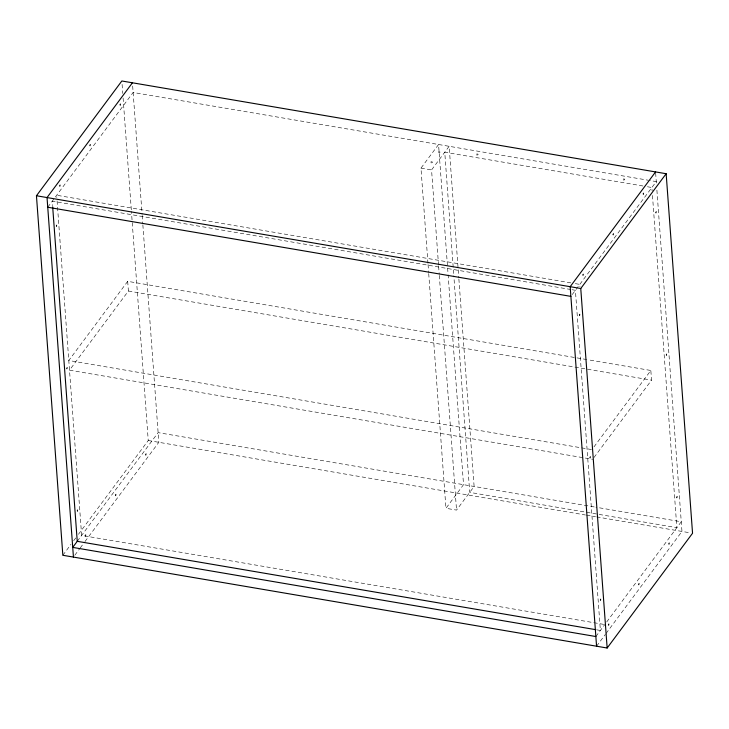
<?xml version="1.0" encoding="UTF-8"?>
<svg xmlns="http://www.w3.org/2000/svg" width="729" height="729" viewBox="0 0 729 729"><rect width="100%" height="100%" fill="white"/><g stroke="black" fill="none" stroke-linecap="round" stroke-linejoin="round"><path stroke-width="0.55" stroke-dasharray="3.65 2.73" d="M47.74 207.236L133.143 92.465L648.436 180.263M586.836 359.57L127.693 281.339L68.799 360.5L591.93 449.629M127.693 281.339L128.404 291.017L69.51 370.177L592.641 459.306M62.849 555.279L70.986 544.344M73.693 540.699L75.725 537.966M78.44 534.321L148.242 440.507L131.42 211.41M77.247 541.319L158.12 432.625L595.037 507.074M74.786 555.261L79.534 548.882M80.208 547.971L84.282 542.504M84.956 541.592L158.831 442.303L142.838 224.55M427.969 263.379L420.97 168.135L438.557 144.506L448.043 273.767M438.548 265.183L431.559 169.939L449.137 146.31L458.796 277.84M572.238 294.552L656.273 181.603L649.539 180.455M458.878 278.97L474.114 486.471L456.536 510.1L445.957 508.295L463.535 484.667L448.135 274.897M593.962 446.895L650.833 370.469L587.966 359.762M593.998 457.493L651.544 380.146L650.833 370.469M595.857 636.535L604.778 624.553M606.701 621.955L681.26 521.764L595.939 507.22M596.568 646.213L605.38 634.367M606.063 633.455L681.97 531.441L656.856 189.54M642.923 185.986L444.745 152.215L453.739 274.669M647.398 186.742L651.881 187.508L652.127 190.907M420.97 168.135L431.559 169.939M570.816 282.861L56.662 195.254L56.826 197.523M575.309 283.627L579.801 284.392L579.965 286.661M570.907 289.531L52.269 201.168L52.597 205.696M572.037 289.723L575.4 290.297L600.377 630.457L597.015 629.883M128.404 291.017L651.544 380.146M148.242 440.507L585.423 514.993M586.544 515.184L595.529 516.706M596.65 516.897L690.436 532.881M603.658 624.361L81.639 535.414L56.908 198.662M655.644 173.001L656.483 184.401M652.464 195.445L676.858 527.668L469.722 492.376L453.821 275.808M438.63 266.313L439.213 274.25M439.305 275.389L456.536 510.1M428.051 264.509L428.634 272.446M428.716 273.585L445.957 508.295M132.669 86.013L142.091 214.344M142.173 215.483L142.756 223.42M122.098 84.391L122.764 93.458M123.092 97.996L131.338 210.28M59.605 185.685C59.978 188.629 60.744 182.614 59.605 185.685M56.197 225.808C56.561 228.724 57.363 222.792 56.197 225.808M66.658 368.227C67.022 371.152 67.824 365.22 66.658 368.227M89.74 145.18C90.114 148.115 90.879 142.109 89.74 145.18M77.119 510.655C77.493 513.59 78.258 507.584 77.119 510.655M119.884 104.666C120.258 107.61 121.023 101.604 119.884 104.666M85.293 535.523C85.667 538.467 86.432 532.462 85.293 535.523M115.428 495.018C115.793 497.934 116.594 492.002 115.428 495.018M145.572 454.504C145.946 457.447 146.711 451.442 145.572 454.504M582.735 274.815C583.109 277.758 583.883 271.753 582.735 274.815M579.336 314.937C579.683 317.862 580.521 311.903 579.336 314.937M589.797 457.365C590.171 460.3 590.937 454.295 589.797 457.365M612.879 234.31C613.253 237.226 614.018 231.293 612.879 234.31M600.259 599.785C600.632 602.728 601.398 596.723 600.259 599.785M643.014 193.805C643.37 196.73 644.199 190.761 643.014 193.805M608.423 624.653C608.806 627.596 609.572 621.591 608.423 624.653M655.69 212.321C656.054 215.237 656.856 209.305 655.69 212.321M638.568 584.148C638.914 587.073 639.752 581.113 638.568 584.148M666.151 354.741C666.516 357.666 667.308 351.724 666.151 354.741M668.703 543.643C669.085 546.577 669.851 540.572 668.703 543.643M676.603 497.169C676.959 500.094 677.797 494.125 676.603 497.169M430.839 162.758A0.984 0.529 -4.2 0 0 432.415 162.33A0.984 0.529 -4.2 0 0 431.067 161.847A0.984 0.529 -4.2 0 0 430.839 162.758M438.375 152.634A0.984 0.529 -4.2 0 0 439.952 152.206A0.984 0.529 -4.2 0 0 438.603 151.714A0.984 0.529 -4.2 0 0 438.375 152.634M476.52 154.949A0.984 0.529 -4.2 0 0 478.087 154.521A0.984 0.529 -4.2 0 0 476.739 154.029A0.984 0.529 -4.2 0 0 476.52 154.949M623.177 179.935A0.984 0.529 -4.2 0 0 624.753 179.507A0.984 0.529 -4.2 0 0 623.404 179.015A0.984 0.529 -4.2 0 0 623.177 179.935"/><path stroke-width="1.09" d="M36.45 195.755L121.843 80.983L666.151 173.721L692.55 533.245L607.157 648.017L62.849 555.279L36.45 195.755L580.758 288.493L666.151 173.721M132.432 82.787L47.03 197.559L73.438 557.074M77.465 541.027L72.727 547.397L595.857 636.535M655.562 171.926L570.169 286.697L596.568 646.213M47.74 207.236L570.88 296.375M595.894 629.692L77.247 541.319L52.679 206.836M580.758 288.493L607.157 648.017"/></g></svg>
